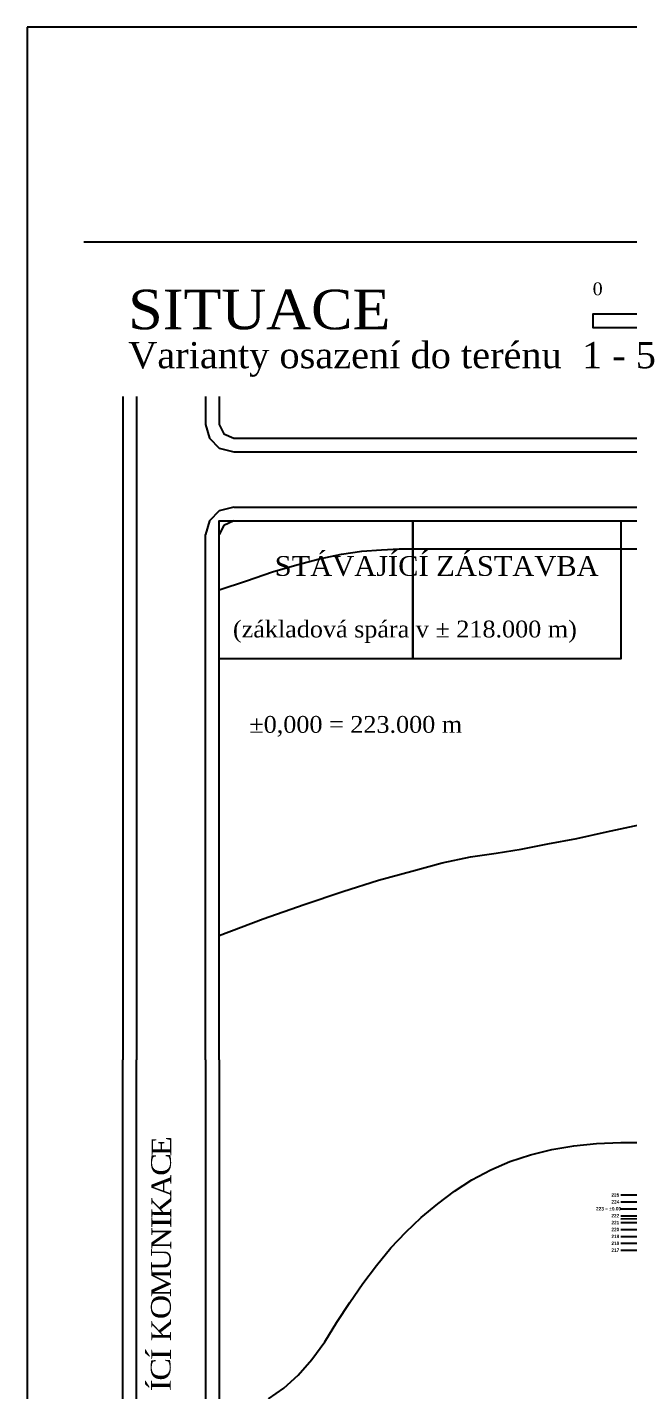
# Model space of a CAD drawing. Header units: millimetres. Extents: x -51 to 2999949, y -1641567 to 415040.
# Drawn here: x 929949 to 1017073, y -523601 to -326152 of the extents above; entities that cross this region are included whole.
import ezdxf

# ---------------------------------------------------------------- set-up
doc = ezdxf.new("R2010")
doc.units = ezdxf.units.MM
doc.header["$LTSCALE"] = 75
doc.header["$MEASUREMENT"] = 0
doc.layers.get('0').update_dxf_attribs({"linetype": 'CONTINUOUS'})
for name, color, linetype in [('TEXT hloubky ŘEZ', 255, 'CONTINUOUS'), ('ŘEZ bílá', 251, 'CONTINUOUS'), ('ŘEZ červená', 10, 'CONTINUOUS')]:
    doc.layers.add(name, color=color, linetype=linetype)
doc.styles.add('TIMESNEWROMAN', font='times.ttf')
doc.styles.add('ŘEZ HLOUBKY', font='ariblk.ttf', dxfattribs={"width": 0.75, "height": 500})

msp = doc.modelspace()

# ---------------------------------------------------------------- linework, layer by layer
for p, q in [((938166.6185, -357233.2595), (1131752.1823, -357233.2595)), ((959847.5854, -395657.1779), (1108142.3038, -395657.1779)), ((959847.5854, -397637.525), (1108142.3038, -397637.525))]:
    msp.add_line(p, q)
msp.add_lwpolyline([(929948.9938, -326152.2275), (929948.9938, -623152.2275), (1139948.9938, -623152.2275), (1139948.9938, -326152.2275)], close=True)
for points in [[(1011851.0381, -369629.7174), (1021855.6645, -369629.7174), (1021855.6645, -367675.088), (1031860.2843, -367675.088), (1031860.2843, -369629.7174), (1041864.9041, -369629.7174), (1041864.9041, -367675.088), (1051972.395, -367675.088), (1051972.395, -369629.7174), (1061977.0279, -369629.7174), (1061977.0279, -367675.088), (1071981.6346, -367675.088), (1071981.6346, -369629.7174), (1081986.2675, -369629.7174), (1081986.2675, -367675.088), (1091990.8873, -367675.088), (1091990.8873, -369629.7174), (1101995.5072, -369629.7174), (1101995.5072, -367675.088), (1011851.0381, -367675.088), (1011851.0381, -369629.7174), (1102098.3783, -369629.7174)], [(943799.0401, -379634.3503), (943799.0401, -475694.1364), (943901.9177, -475694.1364)], [(945779.3872, -379634.3503), (945779.3872, -475694.1364), (945882.2648, -475694.1364)], [(955784.0135, -379634.3503), (955784.0135, -383697.9156), (956324.1064, -385678.2628), (957764.3607, -387092.7927), (959847.5854, -387658.6099), (1108039.4327, -387658.6099), (1110019.7798, -387092.7927), (1111460.0406, -385678.2628), (1112000.127, -383697.9156), (1112000.127, -379634.3503), (1112103.0111, -379634.3503)], [(957764.3607, -379634.3503), (957764.3607, -383697.9156), (958407.3312, -385009.5745), (959847.5854, -385678.2628), (1108039.4327, -385678.2628), (1109351.0915, -385009.5745), (1110019.7798, -383697.9156), (1110019.7798, -379634.3503), (1110122.664, -379634.3503)], [(959847.5854, -395657.1779), (957764.3607, -396197.2773), (956324.1064, -397637.525), (955784.0135, -399617.8721), (955886.8846, -399617.8721)], [(959847.5854, -397637.525), (958407.3312, -398306.2133), (957764.3607, -399617.8721), (957867.2383, -399617.8721)], [(957764.3607, -417621.0468), (957764.3607, -397637.525), (1015914.6166, -397637.525), (1015914.6166, -417621.0468), (985797.873, -417621.0468), (985797.873, -397637.525), (985797.873, -417621.0468), (957764.3607, -417621.0468), (957867.2383, -417621.0468)], [(955784.0135, -475694.1364), (955784.0135, -399617.8721), (955886.8846, -399617.8721)], [(957764.3607, -475694.1364), (957764.3607, -399617.8721), (957867.2383, -399617.8721)], [(957764.3607, -407616.414), (961725.0615, -406304.7551), (965454.2892, -404993.0963), (968977.7682, -404015.7947), (972269.7742, -403115.6203), (975458.909, -402472.6498), (978416.5708, -402035.4476), (981271.3615, -401803.9615), (983817.5258, -401701.0904), (1021958.5356, -401701.0904)], [(957764.3607, -457690.9616), (964142.6304, -455273.3993), (970057.954, -453190.168), (975664.6577, -451312.6919), (980834.1397, -449666.702), (985669.2776, -448355.0432), (990067.2001, -447146.2555), (994156.4898, -446271.7988), (997885.7175, -445731.6994), (1001512.0742, -445165.9084), (1005369.8973, -444420.0667), (1009536.3469, -443648.4812), (1013831.3918, -442645.4618), (1018563.6455, -441668.134), (1023398.7964, -440459.3463), (1028568.2784, -439147.6875), (1028671.1495, -439147.6875)], [(943799.0401, -577797.8611), (943799.0401, -475694.1364), (943901.9177, -475694.1364)], [(945779.3872, -577797.8611), (945779.3872, -475694.1364), (945882.2648, -475694.1364)], [(955784.0135, -475694.1364), (955784.0135, -557711.4616), (956324.1064, -559794.6864), (957764.3607, -561234.9406), (959847.5854, -561775.0335), (1108039.4327, -561775.0335), (1110019.7798, -561234.9406), (1111460.0406, -559794.6864), (1112000.127, -557711.4616), (1112000.127, -475694.1364), (1112103.0111, -475694.1364)], [(957764.3607, -475694.1364), (957764.3607, -557711.4616), (958407.3312, -559125.9981), (959847.5854, -559794.6864), (1108039.4327, -559794.6864), (1109351.0915, -559125.9981), (1110019.7798, -557711.4616), (1110019.7798, -475694.1364), (1110122.664, -475694.1364)], [(964914.1898, -524765.6516), (967100.2922, -523248.2375), (969183.5169, -521370.7615), (971163.8641, -519056.0702), (973041.3401, -516535.6367), (974790.2207, -513680.8329), (976667.6902, -510826.0553), (978545.1662, -508074.1357), (980525.5133, -505450.818), (982608.7381, -502930.3715), (984794.8405, -500615.6802), (987006.6607, -498532.462), (989424.2296, -496552.1018), (991841.7985, -494700.3566), (994362.2451, -493054.3406), (997114.1581, -491614.0929), (999866.0712, -490405.3051), (1002823.733, -489427.9905), (1005909.9902, -488656.418), (1009099.1251, -488116.3316), (1012391.1376, -487781.9875), (1015914.6166, -487653.3986), (1019335.2179, -487653.3986)]]:
    msp.add_lwpolyline(points)
at = {"layer": 'ŘEZ bílá'}
for p, q in [((1015914.6166, -495250.3985), (1139948.9938, -495250.3985)), ((1015914.6166, -496250.3985), (1139948.9938, -496250.3985)), ((1015914.6166, -497250.3985), (1139948.9938, -497250.3985)), ((1015914.6166, -498250.3985), (1139948.9938, -498250.3985)), ((1015914.6166, -499250.3985), (1139948.9938, -499250.3985)), ((1015914.6166, -500250.3985), (1139948.9938, -500250.3985)), ((1015914.6166, -501250.3985), (1139948.9938, -501250.3985)), ((1015914.6166, -502250.3985), (1139948.9938, -502250.3985)), ((1015914.6166, -503250.3985), (1139948.9938, -503250.3985))]:
    msp.add_line(p, q, dxfattribs=at)
at = {"layer": 'ŘEZ červená'}
msp.add_line((1139948.9938, -497378.7527), (1015914.6166, -498735.9762), dxfattribs=at)

# ---------------------------------------------------------------- texts
at = {"attachment_point": 7, "style": 'TIMESNEWROMAN'}
for s, insert, char_height, width in [('\\W1.03;0\\~\\~\\~\\~\\~\\~\\~\\~\\~\\~10\\~\\~\\~\\~\\~\\~\\~\\~\\~\\~20\\~\\~\\~\\~\\~\\~\\~\\~\\~30\\~\\~\\~\\~\\~\\~\\~\\~\\~\\~40\\~\\~\\~\\~\\~\\~\\~\\~\\~50\\~\\~\\~\\~\\~\\~\\~\\~\\~60\\~\\~\\~\\~\\~\\~\\~\\~\\~70\\~\\~\\~\\~\\~\\~\\~\\~\\~\\~80\\~\\~\\~\\~\\~\\~\\~\\~\\~90\\~\\~\\~\\~\\~\\~\\~\\~\\~\\~100\\~(m)', (1011851.0381, -365566.0212), 1861.0337746, 104185.902222), ('\\W1.04;SITUACE', (944570.606, -369963.9438), 5726.351254, 39233.210613), ('\\W1.02;Varianty\\~osazení\\~do\\~terénu\\~\\~1\\~-\\~5', (944570.606, -376779.4418), 3793.664797, 76615.213946), ('\\W1.02;STÁVAJÍCÍ\\~ZÁSTAVBA', (965788.6333, -405661.6538), 2863.160702, 47179.177469), ('{\\W1.03;(základová\\~spára\\~v\\~±\\~218.000\\~m)}', (959744.7078, -415306.2117), 2433.709411, 49434.835916), ('{\\W1.03;±\\fTimes New Roman|b0|i0|c238|p18;0,000 =\\fTimes New Roman|b0|i0|c0|p18;\\~2\\fTimes New Roman|b0|i0|c238|p18;23\\fTimes New Roman|b0|i0|c0|p18;.000\\~m}', (962120.6215, -428896.0559), 2433.7094106, 49434.835916)]:
    msp.add_mtext(s, dxfattribs=dict(at, insert=insert, char_height=char_height, width=width))
at = {"char_height": 2863.05416, "attachment_point": 7, "rotation": 89.900411366, "style": 'TIMESNEWROMAN'}
for s, insert, width in [('\\W1.09;E', (950819.3777, -489633.5364), 4188.811084), ('\\W1.14;C', (950793.7907, -492488.3141), 4490.011551), ('\\W1.04;A', (950793.6992, -495574.6563), 4592.758633), ('\\W1.03;K', (950793.6992, -498635.0191), 4572.933721), ('\\W1.19;I', (950793.7907, -500075.4107), 3142.167689), ('\\W1.02;N', (950793.7907, -503135.7867), 4557.722998), ('\\W1.04;U', (950768.243, -506222.0373), 4588.465591), ('\\W1.07;M', (950768.158, -510054.0119), 5402.248105), ('\\W1.13;O', (950768.2822, -513243.0552), 4720.524113), ('\\W1.03;K', (950768.4523, -516432.0592), 4572.933721), ('\\W1.19;Í', (950768.4981, -519184.1489), 3142.167689), ('\\W1.14;C', (950742.6953, -522141.693), 4490.011551), ('\\W1.19;Í', (950742.6495, -523684.8118), 3142.167689)]:
    msp.add_mtext(s, dxfattribs=dict(at, insert=insert, width=width))
at = {"layer": 'TEXT hloubky ŘEZ', "char_height": 500, "attachment_point": 1, "style": 'ŘEZ HLOUBKY'}
for s, width, heights, insert in [('225', 1674.686176, [0], (1014562.687, -495000.3985)), ('223 = ±0.00', 3549.990573, [1316.3218], (1012337.5089, -497000.3985)), ('224', 1674.686176, [0], (1014562.687, -496000.3985)), ('222', 1674.686176, [0], (1014562.687, -498000.3985)), ('221', 1674.686176, [0], (1014562.687, -499000.3985)), ('220', 1674.686176, [0], (1014562.687, -500000.3985)), ('219', 1674.686176, [0], (1014562.687, -501000.3985)), ('218', 1674.686176, [0], (1014562.687, -502000.3985)), ('217', 1674.686176, [0], (1014562.687, -503000.3985))]:
    msp.add_mtext_dynamic_manual_height_columns(s, width=width, gutter_width=2500, heights=heights, dxfattribs=dict(at, insert=insert))

doc.saveas('drawing.dxf')
